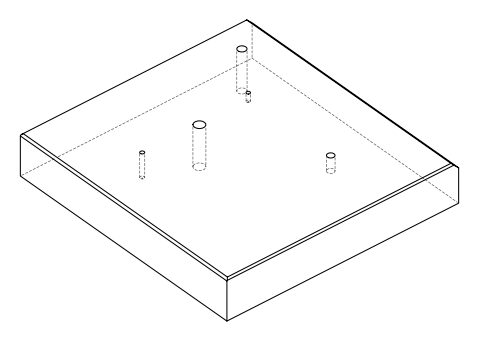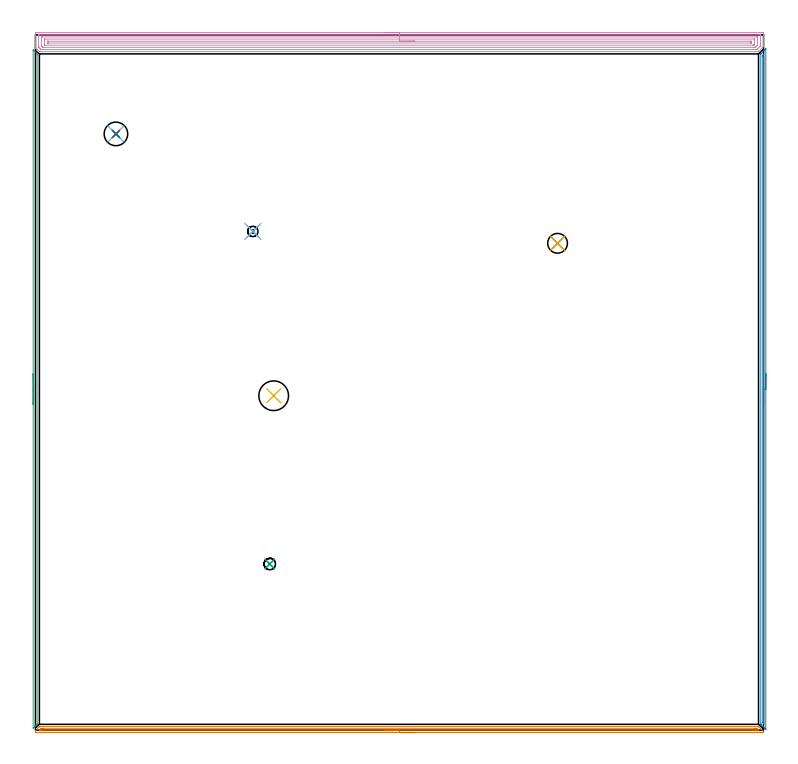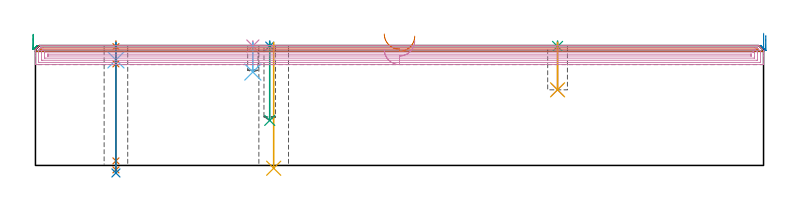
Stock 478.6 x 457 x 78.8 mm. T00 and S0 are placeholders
(PLAN: 16 operations, 8 tool changes, 39.9 min)
(1 SPOT_DRILL | STEP1HOLE_1 | NXT0321_9005460120000 | 0.03 min | 5 mm3)
(2 SPOT_DRILL_1 | STEP1POCKET | NXT0321_9005460120000 | 0.03 min | 0 mm3)
(3 SPOT_DRILL_2 | STEP1POCKET_1 | NXT0321_9005460120000 | 0.03 min | 0 mm3)
(4 SPOT_DRILL_3 | STEP1POCKET_2 | NXT0321_9005460120000 | 0.03 min | 2 mm3)
(5 INDEXABLE_INSERT_DRILL_THROUGH_HOLE_FROM_SOLID | STEP1HOLE | NXT0302_010 | 0.33 min | 23494 mm3)
(6 DRILL_BLIND_HOLE_INTO_CENTER | STEP1HOLE_1 | UGT0301_185 | 0.05 min | 241 mm3)
(7 GUN_DRILL_THROUGH_HOLE | STEP1HOLE_1 | UGT0307_002 | 0.4 min | 1961 mm3)
(8 SPADE_DRILL_TO_ENLARGE_THROUGH_HOLE | STEP1HOLE_1 | UGT0306_006 | 0.34 min | 12611 mm3)
(9 DRILL_BLIND_HOLE_INTO_CENTER_1 | STEP1POCKET | UGT0301_195 | 0.21 min | 2144 mm3)
(10 DRILL_BLIND_HOLE_INTO_CENTER_2 | STEP1POCKET_1 | UGT0301_195 | 0.13 min | 1232 mm3)
(11 DRILL_TO_ENLARGE_BLIND_HOLE | STEP1POCKET_1 | UGT0301_374 | 0.13 min | 2612 mm3)
(12 DRILL_BLIND_HOLE_INTO_CENTER_3 | STEP1POCKET_2 | NXT0301_039 | 0.08 min | 594 mm3)
(13 AREA_MILL | FG_CHAMFER_SURFACE | UGT0205_001 | 7.77 min | 3455 mm3)
(14 AREA_MILL_1 | FG_CHAMFER_SURFACE_1 | UGT0205_001 | 7.25 min | 2438 mm3)
(15 AREA_MILL_2 | FG_CHAMFER_SURFACE_2 | UGT0205_001 | 3.71 min | 1508 mm3)
(16 AREA_MILL_3 | FG_CHAMFER_SURFACE_3 | UGT0205_001 | 19.34 min | 37352 mm3)
(TOOL NXT0321_9005460120000 | NC Spot Drill, 142deg, 12mm, Carbide, Uncoated | D12 PA142 FL30 Z2)
(TOOL NXT0302_010 | Index. Insert Drill 19.5mm [880-D1950L25-05] | D19.5 PA176 FL98 Z2)
(TOOL UGT0301_185 | Twist Drill 6.3 mm | D6.3 PA118 FL61 Z2)
(TOOL UGT0307_002 | Gun Drill 6 mm | D6 PA130 FL24 Z1)
(TOOL UGT0306_006 | Spade Drill 15.5mm | D15.5 PA132 FL10 Z2)
(TOOL UGT0301_195 | Twist Drill 7.6 mm | D7.6 PA118 FL73 Z2)
(TOOL UGT0301_374 | Twist Drill Flat Bottom 13 mm | D13 PA180 FL101 Z2)
(TOOL NXT0301_039 | Carbide Drill 6.8mm [860.1-0680-034A1-MM 2214] | D6.8 PA140 FL53 Z2)
(TOOL UGT0205_001 | Chamfer Mill 20 x 3 x 45 deg. | D20 FL50 Z2)
(OP 1 SPOT_DRILL)
G17 G21 G94 G90
T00 M6
G54
G17 G0 G90 X52.9 Y391.9 S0 M3
G43 Z88.8 H0
G94 G81 G98 Z78.129 F250. R81.8
G80
M5
M2
(OP 2 SPOT_DRILL_1)
G17 G21 G94 G90
T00 M6
G54
G17 G0 G90 X154. Y109.2 S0 M3
G43 Z88.8 H0
G94 G81 G98 Z78.473 F250. R81.8
G80
M5
M2
(OP 3 SPOT_DRILL_2)
G17 G21 G94 G90
T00 M6
G54
G17 G0 G90 X343.2 Y320. S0 M3
G43 Z88.8 H0
G94 G81 G98 Z78.24 F250. R81.8
G80
M5
M2
(OP 4 SPOT_DRILL_3)
G17 G21 G94 G90
T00 M6
G54
G17 G0 G90 X142.9 Y327.8 S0 M3
G43 Z88.8 H0
G94 G81 G98 Z78.507 F250. R81.8
G80
M5
M2
(OP 5 INDEXABLE_INSERT_DRILL_THROUGH_HOLE_FROM_SOLID)
G17 G21 G94 G90
T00 M6
G54
G17 G0 G90 X156.6 Y219.8 S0 M3
G43 Z88.8 H1
G94 G81 G98 Z-1.84 F250. R80.8
G80
M5
M2
(OP 6 DRILL_BLIND_HOLE_INTO_CENTER)
G17 G21 G94 G90
T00 M6
G54
G17 G0 G90 X52.9 Y391.9 S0 M3
G43 Z88.8 H0
G94 G81 G98 Z69.35 F250. R80.8
G80
M5
M2
(OP 7 GUN_DRILL_THROUGH_HOLE)
G17 G21 G94 G90
T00 M6
G54
G17 G0 G90 X52.9 Y391.9 M8
G43 Z88.8 H0
Z79.343
S716 M3
G94 G1 Z66.754 F125. M26
G4 X.084
Z3. F250.
G4 X.084
Z-2.899 F125.
G4 X.084
M5
M9
G0 Z79.343
Z88.8
M2
(OP 8 SPADE_DRILL_TO_ENLARGE_THROUGH_HOLE)
G17 G21 G94 G90
T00 M6
G54
G17 G0 G90 X52.9 Y391.9 S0 M3
G43 Z88.8 H0
G94 G73 G98 Z-4.951 F250. Q13.958 R80.8
G80
M5
M2
(OP 9 DRILL_BLIND_HOLE_INTO_CENTER_1)
G17 G21 G94 G90
T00 M6
G54
G17 G0 G90 X154. Y109.2 S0 M3
G43 Z88.8 H0
G94 G81 G98 Z29.6 F250. R80.8
G80
M5
M2
(OP 10 DRILL_BLIND_HOLE_INTO_CENTER_2)
G17 G21 G94 G90
T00 M6
G54
G17 G0 G90 X343.2 Y320. S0 M3
G43 Z88.8 H0
G94 G81 G98 Z49.7 F250. R80.8
G80
M5
M2
(OP 11 DRILL_TO_ENLARGE_BLIND_HOLE)
G17 G21 G94 G90
T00 M6
G54
G17 G0 G90 X343.2 Y320. S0 M3
G43 Z88.8 H0
G94 G81 G98 Z49.7 F250. R80.8
G80
M5
M2
(OP 12 DRILL_BLIND_HOLE_INTO_CENTER_3)
G17 G21 G94 G90
T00 M6
G54
G17 G0 G90 X142.9 Y327.8 S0 M3
G43 Z88.8 H1
G94 G81 G98 Z61.4 F250. R80.8
G80
M5
M2
(OP 13 AREA_MILL)
G17 G21 G94 G90
T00 M6
G54
G17 G0 G90 X249.3 Y-1.5 S1061 M3
G43 Z88.8 H0
Z85.
G94 G1 X249.262 Z84.129 F250.
X249.148 Z83.264
X248.959 Z82.412
X248.697 Z81.58
X248.363 Z80.774
X247.96 Z80.
X247.492 Z79.264
X246.96 Z78.572
X246.371 Z77.929
X245.728 Z77.34
X245.036 Z76.809
X244.3 Z76.34
X243.526 Z75.937
X242.72 Z75.603
X241.888 Z75.341
X241.037 Z75.152
X240.172 Z75.038
X239.3 Z75.
X0.179
X0.097 Y-1.498 Z75.002
X0.01 Y-1.492 Z75.005
X0. Y-1.112 Z75.388
Y-0.49 Z76.01
Y-0.4 Z76.099
X0.01 Y-0.3 Z76.195
X0.103 Y-0.197 Z76.302
X2.479 Y2.179 Z78.678
X2.489 Y2.189 Z78.688
X2.612 Y2.304 Z78.796
X3.289 Y2.3 Z78.8
X475.292
X475.299 Y2.297 Z78.797
X475.312 Y2.289 Z78.789
X478.597 Y-0.996 Z75.503
X478.598 Y-1. Z75.499
X478.6 Y-1.051 Z75.448
Y-1.5 Z75.
X239.3
Y-0.086 Z76.414
X4.243
X3.347 Y-0.084 Z76.416
X3.308 Y-0.082 Z76.418
X2.717 Y-0.045 Z76.455
X3.008 Y0.253 Z76.753
X3.308 Y0.556 Z77.056
X3.454 Y0.699 Z77.199
X3.607 Y0.845 Z77.345
X4.164 Y0.883 Z77.383
X4.202 Y0.884 Z77.384
X5.054 Y0.886 Z77.386
X472.57
X473.465 Y0.884 Z77.384
X473.505 Y0.883 Z77.383
X474.294 Y0.845 Z77.345
X474.399 Y0.747 Z77.247
X475.184 Y-0.045 Z76.455
X474.437 Y-0.083 Z76.417
X474.399 Y-0.084 Z76.416
X473.546 Y-0.086 Z76.414
X239.3
X238.428 Z76.452
X237.564 Z76.566
X236.712 Z76.755
X235.88 Z77.017
X235.074 Z77.351
X234.3 Z77.754
X233.564 Z78.223
X232.872 Z78.754
X232.229 Z79.343
X231.64 Z79.986
X231.109 Z80.679
X230.64 Z81.414
X230.237 Z82.188
X229.903 Z82.994
X229.641 Z83.826
X229.452 Z84.678
X229.338 Z85.543
X229.3 Z86.414
G0 Z88.8
M5
M2
(OP 14 AREA_MILL_1)
G17 G21 G94 G90
T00 M6
G54
G17 G0 G90 X480.1 Y234.15 S1061 M3
G43 Z88.8 H0
Z85.5
G94 G1 Y234.112 Z84.628 F250.
Y233.998 Z83.763
Y233.809 Z82.912
Y233.547 Z82.08
Y233.213 Z81.274
Y232.81 Z80.5
Y232.341 Z79.764
Y231.81 Z79.072
Y231.221 Z78.429
Y230.578 Z77.84
Y229.886 Z77.308
Y229.15 Z76.84
Y228.376 Z76.437
Y227.57 Z76.103
Y226.738 Z75.841
Y225.886 Z75.652
Y225.021 Z75.538
Y224.15 Z75.5
X480.099 Y0.637 Z75.501
X480.096 Y0.598 Z75.5
X480.089 Y0.511 Z75.503
X480.035 Y0.562 Z75.559
X479.983 Y0.616 Z75.613
X479.921 Y0.679 Z75.677
X479.76 Y0.838 Z75.835
X479.606 Y0.994 Z75.992
X479.475 Y1.125 Z76.123
X479.324 Y1.276 Z76.272
X479.178 Y1.424 Z76.42
X479.03 Y1.572 Z76.568
X478.887 Y1.715 Z76.709
X478.749 Y1.854 Z76.848
X478.584 Y2.019 Z77.014
X477.14 Y3.47 Z78.458
X476.839 Y3.78 Z78.761
X476.823 Y3.807 Z78.777
X476.813 Y3.831 Z78.787
X476.806 Y4.685 Z78.794
X476.8 Y444.493 Z78.8
X476.802 Y444.499 Z78.798
X476.803 Y444.503 Z78.796
X478.887 Y446.589 Z76.709
X479.026 Y446.727 Z76.571
X479.181 Y446.882 Z76.417
X479.324 Y447.026 Z76.272
X479.859 Y447.559 Z75.741
X480.074 Y447.77 Z75.524
X480.094 Y447.783 Z75.503
X480.099 Y447.77 Z75.499
X480.1 Y224.15 Z75.5
X478.686 Z76.914
X478.685 Y4.701 Z76.915
X478.684 Y4.5 Z76.916
X478.681 Y4.401 Z76.919
X478.68 Y4.391 Z76.92
X478.669 Y4.398 Z76.931
X478.638 Y4.425 Z76.962
X478.361 Y4.701 Z77.239
X478.235 Y4.835 Z77.365
X478.227 Y4.967 Z77.373
X478.222 Y5.231 Z77.378
X478.221 Y5.383 Z77.379
X478.214 Y442.705 Z77.386
X478.216 Y443.188 Z77.384
X478.219 Y443.389 Z77.381
X478.221 Y443.446 Z77.379
X478.245 Y443.484 Z77.355
X478.351 Y443.599 Z77.249
X478.458 Y443.704 Z77.142
X478.627 Y443.865 Z76.973
X478.679 Y443.912 Z76.921
X478.682 Y443.808 Z76.918
X478.685 Y443.599 Z76.915
Y443.393
X478.686 Y224.15 Z76.914
Y223.278 Z76.952
Y222.413 Z77.066
Y221.562 Z77.255
Y220.73 Z77.517
Y219.924 Z77.851
Y219.15 Z78.254
Y218.414 Z78.723
Y217.722 Z79.254
Y217.079 Z79.843
Y216.489 Z80.486
Y215.958 Z81.178
Y215.49 Z81.914
Y215.087 Z82.688
Y214.753 Z83.494
Y214.491 Z84.326
Y214.302 Z85.178
Y214.188 Z86.043
Y214.15 Z86.914
G0 Z88.8
M5
M2
(OP 15 AREA_MILL_2)
G17 G21 G94 G90
T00 M6
G54
G17 G0 G90 X-1.5 Y214.15 S1061 M3
G43 Z88.8 H0
Z86.2
G94 G1 Y214.188 Z85.328 F250.
Y214.302 Z84.464
Y214.491 Z83.612
Y214.753 Z82.78
Y215.087 Z81.974
Y215.49 Z81.2
Y215.959 Z80.464
Y216.49 Z79.772
Y217.079 Z79.129
Y217.722 Z78.54
Y218.414 Z78.008
Y219.15 Z77.54
Y219.924 Z77.137
Y220.73 Z76.803
Y221.562 Z76.541
Y222.414 Z76.352
Y223.278 Z76.238
Y224.15 Z76.2
Y447.083
X-1.495 Y447.086 Z76.204
X-1.484 Y447.083 Z76.214
X-1.079 Y446.681 Z76.618
X0.679 Y444.921 Z78.378
X0.898 Y444.702 Z78.598
X1.098 Y444.507 Z78.788
X1.1 Y443.809 Z78.8
Y4.491
X1.098 Y3.793 Z78.788
X0.898 Y3.598 Z78.598
X0.006 Y2.705 Z77.704
X-0.441 Y2.258 Z77.258
X-0.887 Y1.812 Z76.811
X-1.335 Y1.365 Z76.365
X-1.493 Y1.219 Z76.206
X-1.5 Y1.385 Z76.2
Y224.15
Y225.022 Z76.238
Y225.887 Z76.352
Y226.738 Z76.541
Y227.57 Z76.803
Y228.376 Z77.137
Y229.15 Z77.54
Y229.886 Z78.008
Y230.578 Z78.54
Y231.221 Z79.129
Y231.81 Z79.772
Y232.342 Z80.464
Y232.81 Z81.2
Y233.213 Z81.974
Y233.547 Z82.78
Y233.809 Z83.612
Y233.998 Z84.464
Y234.112 Z85.328
Y234.15 Z86.2
G0 Z88.8
M5
M2
(OP 16 AREA_MILL_3)
G17 G21 G94 G90
T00 M6
G54
G17 G0 G90 X229.3 Y458.5 S1061 M3
G43 Z88.8 H0
Z76.3
G94 G1 X229.338 Z75.428 F250.
X229.452 Z74.564
X229.641 Z73.712
X229.903 Z72.88
X230.237 Z72.074
X230.64 Z71.3
X231.108 Z70.564
X231.64 Z69.872
X232.229 Z69.229
X232.872 Z68.64
X233.564 Z68.108
X234.3 Z67.64
X235.074 Z67.237
X235.88 Z66.903
X236.712 Z66.641
X237.563 Z66.452
X238.428 Z66.338
X239.3 Z66.3
X477.471
X477.974 Y458.499 Z66.301
X478.472 Y458.495 Z66.303
X478.591 Y458.492 Z66.306
X478.6 Y458.001 Z66.796
Y452.692 Z72.102
Y451.277 Z73.519
Y450.923 Z73.873
Y450.214 Z74.585
Y449.862 Z74.938
X478.599 Y449.559 Z75.236
X478.59 Y449.29 Z75.507
X478.538 Y449.237 Z75.561
X478.454 Y449.153 Z75.645
X475.302 Y446.001 Z78.798
X475.3
X475.293 Y446. Z78.8
X2.861
X2.605 Y446.004 Z78.79
X2.565 Y446.037 Z78.759
X2.508 Y446.09 Z78.707
X1.355 Y447.244 Z77.554
X1.214 Y447.383 Z77.412
X1.073 Y447.526 Z77.272
X0.917 Y447.682 Z77.116
X0.772 Y447.826 Z76.97
X0.626 Y447.973 Z76.825
X0.479 Y448.12 Z76.678
X0.329 Y448.268 Z76.527
X0.179 Y448.42 Z76.378
X0.027 Y448.568 Z76.221
X0.01 Y448.597 Z76.192
X0. Y448.622 Z76.167
Y448.755 Z76.038
Y449.021 Z75.779
Y449.33 Z75.47
Y450.038 Z74.757
Y451.277 Z73.52
Y452.692 Z72.103
Y458.001 Z66.796
X0.002 Y458.269 Z66.528
X0.01 Y458.492 Z66.306
X0.235 Y458.499 Z66.299
X239.3 Y458.5 Z66.3
Y457.086 Z67.714
X476.218 Y457.085 Z67.715
X476.59 Y457.077 Z67.723
X476.594 Y456.959 Z67.841
X476.599 Y456.708 Z68.092
X476.6 Y450.923 Z73.877
X476.599 Y450.514 Z74.286
X476.594 Y450.038 Z74.762
X476.59 Y449.834 Z74.966
X476.58 Y449.741 Z75.059
X476.534 Y449.693 Z75.107
X476.186 Y449.336 Z75.464
X474.76 Y447.91 Z76.89
X474.398 Y447.55 Z77.25
X474.311 Y447.47 Z77.33
X474.255 Y447.421 Z77.379
X474.151 Y447.419 Z77.381
X473.936 Y447.416 Z77.384
X473.505 Y447.414 Z77.386
X4.17 Y447.415 Z77.385
X3.74 Y447.421 Z77.379
X3.634 Y447.428 Z77.372
X3.49 Y447.566 Z77.234
X3.308 Y447.743 Z77.057
X2.781 Y448.268 Z76.532
X2.414 Y448.637 Z76.163
X2.158 Y448.898 Z75.902
X2.033 Y449.028 Z75.772
X2.01 Y449.061 Z75.739
X2.006 Y449.095 Z75.705
X2.003 Y449.153 Z75.647
X2. Y449.562 Z75.238
X2.001 Y456.232 Z68.568
X2.002 Y456.639 Z68.161
X2.01 Y457.05 Z67.75
X2.018 Y457.08 Z67.72
X2.037 Y457.082 Z67.718
X2.09 Y457.084 Z67.716
X2.198 Y457.085 Z67.715
X2.414 Y457.086 Z67.714
X239.3
Y455.672 Z69.128
X474.071 Y455.671 Z69.129
X474.398 Y455.67 Z69.13
X474.507 Y455.668 Z69.132
X474.585 Y455.665 Z69.135
X474.591 Y455.546 Z69.254
X474.597 Y455.347 Z69.453
X474.6 Y455.148 Z69.652
X474.599 Y450.724 Z74.076
X474.594 Y450.381 Z74.419
X474.59 Y450.211 Z74.589
X474.437 Y450.038 Z74.762
X474.419 Y450.018 Z74.782
X473.505 Y449.104 Z75.696
X473.216 Y448.836 Z75.964
X472.936 Y448.831 Z75.969
X472.611 Y448.829 Z75.971
X472.045
X5.423
X5.095 Y448.83 Z75.97
X4.768 Y448.833 Z75.967
X4.679 Y448.835 Z75.965
X4.631 Y448.877 Z75.923
X4.534 Y448.968 Z75.832
X4.347 Y449.153 Z75.647
X4.202 Y449.3 Z75.5
X4.025 Y449.486 Z75.314
X4.009 Y449.839 Z74.961
X4.003 Y450.038 Z74.762
X4. Y450.237 Z74.563
X4.001 Y455.545 Z69.255
X4.005 Y455.613 Z69.187
X4.01 Y455.66 Z69.14
X4.039 Y455.665 Z69.135
X4.202 Y455.668 Z69.132
X4.768 Y455.671 Z69.129
X239.3 Y455.672 Z69.128
Y454.257 Z70.543
X472.478
X472.534 Y454.256 Z70.544
X472.573 Y454.253 Z70.547
X472.589 Y454.251 Z70.549
X472.591 Y454.231 Z70.569
X472.596 Y454.017 Z70.783
X472.6 Y453.588 Z71.212
Y450.933 Z73.867
Y450.923 Z73.877
X472.593 Y450.704 Z74.096
X472.59 Y450.652 Z74.148
X472.555 Y450.612 Z74.188
X472.488 Y450.541 Z74.259
X472.295 Y450.35 Z74.45
X472.208 Y450.269 Z74.531
X472.184 Y450.25 Z74.55
X472.146 Y450.247 Z74.553
X472.06 Y450.245 Z74.555
X471.717 Y450.243 Z74.557
X471.51
X6.122
X6.066 Y450.244 Z74.556
X6.027 Y450.247 Z74.553
X6.01 Y450.249 Z74.551
X6.009 Y450.27 Z74.53
X6.004 Y450.483 Z74.317
X6. Y450.912 Z73.888
Y453.567 Z71.233
X6.005 Y454.014 Z70.786
X6.01 Y454.232 Z70.568
X6.013 Y454.251 Z70.549
X6.038 Y454.253 Z70.547
X6.098 Y454.256 Z70.544
X6.197 Y454.257 Z70.543
X239.3
Y452.843 Z71.957
X470.081 Y452.842 Z71.958
X470.385 Y452.839 Z71.961
X470.58 Y452.836 Z71.964
X470.59 Y452.787 Z72.013
X470.593 Y452.692 Z72.108
X470.6 Y452.028 Z72.772
X470.599 Y451.808 Z72.992
X470.598 Y451.725 Z73.075
X470.594 Y451.684 Z73.116
X470.591 Y451.669 Z73.131
X470.537 Y451.664 Z73.136
X470.233 Y451.659 Z73.141
X470.081 Y451.657 Z73.143
X8.519 Y451.658 Z73.142
X8.214 Y451.661 Z73.139
X8.02 Y451.664 Z73.136
X8.01 Y451.713 Z73.087
X8.006 Y451.808 Z72.992
X8. Y452.472 Z72.328
X8.001 Y452.692 Z72.108
X8.002 Y452.775 Z72.025
X8.006 Y452.816 Z71.984
X8.009 Y452.831 Z71.969
X8.063 Y452.836 Z71.964
X8.366 Y452.841 Z71.959
X8.519 Y452.843 Z71.957
X239.3
X240.172 Z71.995
X241.036 Z72.109
X241.888 Z72.298
X242.72 Z72.56
X243.526 Z72.894
X244.3 Z73.297
X245.036 Z73.765
X245.728 Z74.296
X246.371 Z74.886
X246.96 Z75.529
X247.491 Z76.221
X247.96 Z76.957
X248.363 Z77.731
X248.697 Z78.537
X248.959 Z79.369
X249.148 Z80.22
X249.262 Z81.085
X249.3 Z81.957
G0 Z88.8
M5
M2
